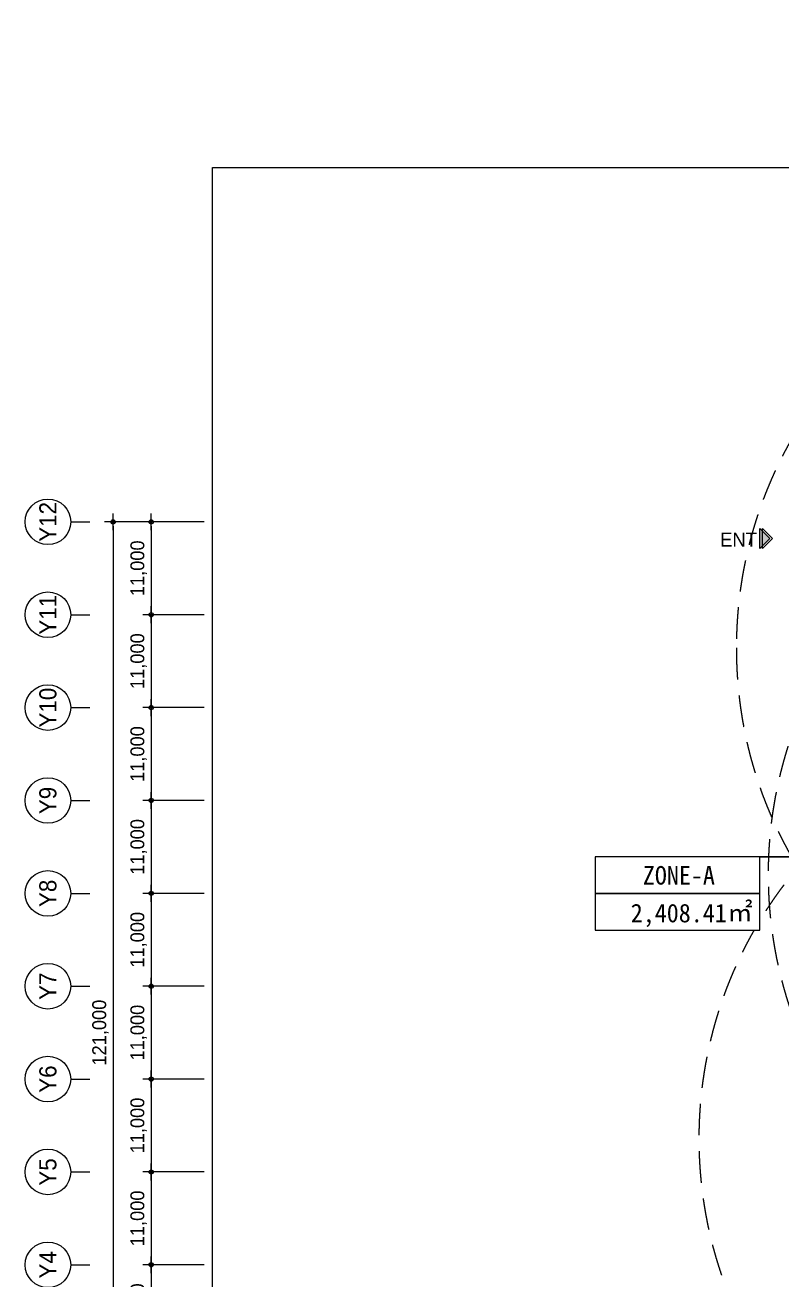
# Model space of a CAD drawing. Header units: millimetres. Extents: x 252828975 to 254701257, y 504285920 to 504535855.
# Drawn here: x 252828975 to 252918562, y 504381791 to 504530416 of the extents above; entities that cross this region are included whole.
import ezdxf
from ezdxf.enums import TextEntityAlignment as Align

# ---------------------------------------------------------------- set-up
doc = ezdxf.new("R2010")
doc.units = ezdxf.units.MM
doc.set_wipeout_variables(frame=1)
doc.linetypes.add('HIDDEN2', pattern=[0.1875, 0.125, -0.0625])
for name, color, linetype in [('4A.TEC DIM', 7, 'Continuous'), ('4A.TEC DIM 1', 7, 'Continuous'), ('4A.TEC TEXT', 7, 'Continuous'), ('4A.TEC TEXT 2', 3, 'Continuous'), ('4A.TEC 심볼', 7, 'Continuous'), ('DIM', 7, 'Continuous'), ('방화면적', 3, 'Continuous')]:
    doc.layers.add(name, color=color, linetype=linetype)
doc.layers.add('DEFPOINT', color=135, linetype='Continuous', plot=False)
doc.styles.add('1', font='')
doc.styles.add('GHS', font='malgun.ttf')
doc.styles.add('나눔고딕', font='')
doc.styles.add('돋움', font='')
doc.styles.add('울릉도L', font='')
doc.styles.get('1').set_extended_font_data('DotumChe')
doc.styles.get('나눔고딕').set_extended_font_data('Dotum')
doc.styles.get('돋움').set_extended_font_data('Dotum')
doc.styles.get('울릉도L').set_extended_font_data('Dotum')
doc.dimstyles.new('DIM_200(외부치수)', dxfattribs={"dimscale": 200, "dimtxt": 3.3, "dimasz": 1, "dimexe": 2, "dimexo": 2, "dimgap": 1, "dimtad": 1, "dimdec": 0, "dimdsep": 46, "dimlunit": 6, "dimtxsty": '돋움', "dimblk1": 'DIMDOT', "dimblk2": 'DIMDOT', "dimsah": 1, "dimcen": 2.5, "dimdle": 1.5, "dimclrd": 1, "dimclre": 7, "dimclrt": 2, "dimadec": 0, "dimazin": 0, "dimtfac": 1, "dimtdec": 0, "dimtix": 1, "dimtmove": 2, "dimatfit": 3, "dimldrblk": 'DIMDOT', "dimfxl": 1, "dimtvp": 1, "dimtolj": 1, "dimtzin": 0, "dimarcsym": 0})
doc.dimstyles.new('DIM_400(외부치수)', dxfattribs={"dimscale": 1200, "dimtxt": 3.3, "dimasz": 1, "dimexe": 2, "dimexo": 2, "dimgap": 1, "dimtad": 1, "dimdec": 0, "dimdsep": 46, "dimlunit": 6, "dimtxsty": '울릉도L', "dimblk1": 'DIMDOT', "dimblk2": 'DIMDOT', "dimsah": 1, "dimcen": 2.5, "dimdle": 1.5, "dimclrd": 8, "dimclre": 8, "dimclrt": 3, "dimadec": 0, "dimazin": 0, "dimtfac": 1, "dimtdec": 0, "dimtix": 1, "dimtmove": 2, "dimatfit": 3, "dimldrblk": 'DIMDOT', "dimfxl": 1, "dimtvp": 1, "dimtolj": 1, "dimtzin": 0, "dimarcsym": 0})
doc.dimstyles.new('DIM_600(외부치수)', dxfattribs={"dimscale": 400, "dimtxt": 3.3, "dimasz": 1, "dimexe": 2, "dimexo": 2, "dimgap": 1, "dimtad": 1, "dimdec": 0, "dimdsep": 46, "dimlunit": 6, "dimtxsty": '나눔고딕', "dimblk1": 'DIMDOT', "dimblk2": 'DIMDOT', "dimsah": 1, "dimcen": 2.5, "dimdle": 1.5, "dimclrd": 8, "dimclre": 8, "dimclrt": 3, "dimadec": 0, "dimazin": 0, "dimtfac": 1, "dimtdec": 0, "dimtix": 1, "dimtmove": 2, "dimatfit": 3, "dimldrblk": 'DIMDOT', "dimfxl": 1, "dimtvp": 1, "dimtolj": 1, "dimtzin": 0, "dimarcsym": 0})

# ---------------------------------------------------------------- blocks, each defined once
blk = doc.blocks.new('ccs122')
at = {"layer": '4A.TEC 심볼'}
blk.add_line((0, 8), (0, 3), dxfattribs=at)
blk.add_circle((0, 14), 6, dxfattribs=at)
at = {"layer": '4A.TEC TEXT 2', "color": 3, "style": 'GHS'}
blk.add_attdef('NO', text='', height=4.5, dxfattribs=at).set_placement((-0.01, 14.02), align=Align.MIDDLE_CENTER)
blk = doc.blocks.new('DIMDOT')
at = {"color": 0}
blk.add_line((-2, 0), (2, 0), dxfattribs=at)
for radius in [0.5, 0.25]:
    blk.add_circle((0, 0), radius, dxfattribs=at)
blk = doc.blocks.new('*D111')
at = {"layer": '4A.TEC DIM', "color": 8, "lineweight": -2, "transparency": 16777216}
for p, q in [((97105, -136937), (89832, -136937)), ((90832, -137437), (90832, -147437)), ((97105, -147937), (89832, -147937))]:
    blk.add_line(p, q, dxfattribs=at)
at = {"layer": 'Defpoints', "color": 0, "transparency": 16777216}
for p in [(98105, -136937), (90832, -147937), (98105, -147937)]:
    blk.add_point(p, dxfattribs=at)
at = {"layer": '4A.TEC DIM', "color": 8, "lineweight": -2, "transparency": 16777216, "xscale": 500, "yscale": 500, "zscale": 500}
for p, rotation in [((90832, -136937), 90), ((90832, -147937), 270)]:
    blk.add_blockref('DIMDOT', p, dxfattribs=dict(at, rotation=rotation))
at = {"layer": '4A.TEC DIM', "color": 3, "transparency": 16777216, "insert": (89347, -142437), "char_height": 1650, "attachment_point": 5, "rotation": 90, "style": '나눔고딕'}
blk.add_mtext('\\A1;11,000', dxfattribs=at)
blk = doc.blocks.new('*D112')
at = {"layer": '4A.TEC DIM', "color": 8, "lineweight": -2, "transparency": 16777216}
for p, q in [((97105, -92937), (85320, -92937)), ((86320, -93437), (86320, -213437)), ((97105, -213937), (85320, -213937))]:
    blk.add_line(p, q, dxfattribs=at)
at = {"layer": 'Defpoints', "color": 0, "transparency": 16777216}
for p in [(98105, -92937), (86320, -213937), (98105, -213937)]:
    blk.add_point(p, dxfattribs=at)
at = {"layer": '4A.TEC DIM', "color": 8, "lineweight": -2, "transparency": 16777216, "xscale": 500, "yscale": 500, "zscale": 500}
for p, rotation in [((86320, -92937), 90), ((86320, -213937), 270)]:
    blk.add_blockref('DIMDOT', p, dxfattribs=dict(at, rotation=rotation))
at = {"layer": '4A.TEC DIM', "color": 3, "transparency": 16777216, "insert": (84835, -153437), "char_height": 1650, "attachment_point": 5, "rotation": 90, "style": '나눔고딕'}
blk.add_mtext('\\A1;121,000', dxfattribs=at)
blk = doc.blocks.new('*D115')
at = {"layer": '4A.TEC DIM', "color": 8, "lineweight": -2, "transparency": 16777216}
for p, q in [((97105, -180937), (89832, -180937)), ((90832, -181437), (90832, -191437)), ((97105, -191937), (89832, -191937))]:
    blk.add_line(p, q, dxfattribs=at)
at = {"layer": 'Defpoints', "color": 0, "transparency": 16777216}
for p in [(98105, -180937), (90832, -191937), (98105, -191937)]:
    blk.add_point(p, dxfattribs=at)
at = {"layer": '4A.TEC DIM', "color": 8, "lineweight": -2, "transparency": 16777216, "xscale": 500, "yscale": 500, "zscale": 500}
for p, rotation in [((90832, -180937), 90), ((90832, -191937), 270)]:
    blk.add_blockref('DIMDOT', p, dxfattribs=dict(at, rotation=rotation))
at = {"layer": '4A.TEC DIM', "color": 3, "transparency": 16777216, "insert": (89347, -186437), "char_height": 1650, "attachment_point": 5, "rotation": 90, "style": '나눔고딕'}
blk.add_mtext('\\A1;11,000', dxfattribs=at)
blk = doc.blocks.new('*D116')
at = {"layer": '4A.TEC DIM', "color": 8, "lineweight": -2, "transparency": 16777216}
for p, q in [((97105, -169937), (89832, -169937)), ((90832, -170437), (90832, -180437)), ((97105, -180937), (89832, -180937))]:
    blk.add_line(p, q, dxfattribs=at)
at = {"layer": 'Defpoints', "color": 0, "transparency": 16777216}
for p in [(98105, -169937), (90832, -180937), (98105, -180937)]:
    blk.add_point(p, dxfattribs=at)
at = {"layer": '4A.TEC DIM', "color": 8, "lineweight": -2, "transparency": 16777216, "xscale": 500, "yscale": 500, "zscale": 500}
for p, rotation in [((90832, -169937), 90), ((90832, -180937), 270)]:
    blk.add_blockref('DIMDOT', p, dxfattribs=dict(at, rotation=rotation))
at = {"layer": '4A.TEC DIM', "color": 3, "transparency": 16777216, "insert": (89347, -175437), "char_height": 1650, "attachment_point": 5, "rotation": 90, "style": '나눔고딕'}
blk.add_mtext('\\A1;11,000', dxfattribs=at)
blk = doc.blocks.new('*D117')
at = {"layer": '4A.TEC DIM', "color": 8, "lineweight": -2, "transparency": 16777216}
for p, q in [((97105, -158937), (89832, -158937)), ((90832, -159437), (90832, -169437)), ((97105, -169937), (89832, -169937))]:
    blk.add_line(p, q, dxfattribs=at)
at = {"layer": 'Defpoints', "color": 0, "transparency": 16777216}
for p in [(98105, -158937), (90832, -169937), (98105, -169937)]:
    blk.add_point(p, dxfattribs=at)
at = {"layer": '4A.TEC DIM', "color": 8, "lineweight": -2, "transparency": 16777216, "xscale": 500, "yscale": 500, "zscale": 500}
for p, rotation in [((90832, -158937), 90), ((90832, -169937), 270)]:
    blk.add_blockref('DIMDOT', p, dxfattribs=dict(at, rotation=rotation))
at = {"layer": '4A.TEC DIM', "color": 3, "transparency": 16777216, "insert": (89347, -164437), "char_height": 1650, "attachment_point": 5, "rotation": 90, "style": '나눔고딕'}
blk.add_mtext('\\A1;11,000', dxfattribs=at)
blk = doc.blocks.new('*D118')
at = {"layer": '4A.TEC DIM', "color": 8, "lineweight": -2, "transparency": 16777216}
for p, q in [((97105, -147937), (89832, -147937)), ((90832, -148437), (90832, -158437)), ((97105, -158937), (89832, -158937))]:
    blk.add_line(p, q, dxfattribs=at)
at = {"layer": 'Defpoints', "color": 0, "transparency": 16777216}
for p in [(98105, -147937), (90832, -158937), (98105, -158937)]:
    blk.add_point(p, dxfattribs=at)
at = {"layer": '4A.TEC DIM', "color": 8, "lineweight": -2, "transparency": 16777216, "xscale": 500, "yscale": 500, "zscale": 500}
for p, rotation in [((90832, -147937), 90), ((90832, -158937), 270)]:
    blk.add_blockref('DIMDOT', p, dxfattribs=dict(at, rotation=rotation))
at = {"layer": '4A.TEC DIM', "color": 3, "transparency": 16777216, "insert": (89347, -153437), "char_height": 1650, "attachment_point": 5, "rotation": 90, "style": '나눔고딕'}
blk.add_mtext('\\A1;11,000', dxfattribs=at)
blk = doc.blocks.new('*D129')
at = {"layer": '4A.TEC DIM', "color": 8, "lineweight": -2, "transparency": 16777216}
for p, q in [((97105, -125937), (89832, -125937)), ((90832, -126437), (90832, -136437)), ((97105, -136937), (89832, -136937))]:
    blk.add_line(p, q, dxfattribs=at)
at = {"layer": 'Defpoints', "color": 0, "transparency": 16777216}
for p in [(98105, -125937), (90832, -136937), (98105, -136937)]:
    blk.add_point(p, dxfattribs=at)
at = {"layer": '4A.TEC DIM', "color": 8, "lineweight": -2, "transparency": 16777216, "xscale": 500, "yscale": 500, "zscale": 500}
for p, rotation in [((90832, -125937), 90), ((90832, -136937), 270)]:
    blk.add_blockref('DIMDOT', p, dxfattribs=dict(at, rotation=rotation))
at = {"layer": '4A.TEC DIM', "color": 3, "transparency": 16777216, "insert": (89347, -131437), "char_height": 1650, "attachment_point": 5, "rotation": 90, "style": '나눔고딕'}
blk.add_mtext('\\A1;11,000', dxfattribs=at)
blk = doc.blocks.new('*D130')
at = {"layer": '4A.TEC DIM', "color": 8, "lineweight": -2, "transparency": 16777216}
for p, q in [((97105, -114937), (89832, -114937)), ((90832, -115437), (90832, -125437)), ((97105, -125937), (89832, -125937))]:
    blk.add_line(p, q, dxfattribs=at)
at = {"layer": 'Defpoints', "color": 0, "transparency": 16777216}
for p in [(98105, -114937), (90832, -125937), (98105, -125937)]:
    blk.add_point(p, dxfattribs=at)
at = {"layer": '4A.TEC DIM', "color": 8, "lineweight": -2, "transparency": 16777216, "xscale": 500, "yscale": 500, "zscale": 500}
for p, rotation in [((90832, -114937), 90), ((90832, -125937), 270)]:
    blk.add_blockref('DIMDOT', p, dxfattribs=dict(at, rotation=rotation))
at = {"layer": '4A.TEC DIM', "color": 3, "transparency": 16777216, "insert": (89347, -120437), "char_height": 1650, "attachment_point": 5, "rotation": 90, "style": '나눔고딕'}
blk.add_mtext('\\A1;11,000', dxfattribs=at)
blk = doc.blocks.new('*D131')
at = {"layer": '4A.TEC DIM', "color": 8, "lineweight": -2, "transparency": 16777216}
for p, q in [((97105, -103937), (89832, -103937)), ((90832, -104437), (90832, -114437)), ((97105, -114937), (89832, -114937))]:
    blk.add_line(p, q, dxfattribs=at)
at = {"layer": 'Defpoints', "color": 0, "transparency": 16777216}
for p in [(98105, -103937), (90832, -114937), (98105, -114937)]:
    blk.add_point(p, dxfattribs=at)
at = {"layer": '4A.TEC DIM', "color": 8, "lineweight": -2, "transparency": 16777216, "xscale": 500, "yscale": 500, "zscale": 500}
for p, rotation in [((90832, -103937), 90), ((90832, -114937), 270)]:
    blk.add_blockref('DIMDOT', p, dxfattribs=dict(at, rotation=rotation))
at = {"layer": '4A.TEC DIM', "color": 3, "transparency": 16777216, "insert": (89347, -109437), "char_height": 1650, "attachment_point": 5, "rotation": 90, "style": '나눔고딕'}
blk.add_mtext('\\A1;11,000', dxfattribs=at)
blk = doc.blocks.new('*D132')
at = {"layer": '4A.TEC DIM', "color": 8, "lineweight": -2, "transparency": 16777216}
for p, q in [((97105, -92937), (89832, -92937)), ((90832, -93437), (90832, -103437)), ((97105, -103937), (89832, -103937))]:
    blk.add_line(p, q, dxfattribs=at)
at = {"layer": 'Defpoints', "color": 0, "transparency": 16777216}
for p in [(98105, -92937), (90832, -103937), (98105, -103937)]:
    blk.add_point(p, dxfattribs=at)
at = {"layer": '4A.TEC DIM', "color": 8, "lineweight": -2, "transparency": 16777216, "xscale": 500, "yscale": 500, "zscale": 500}
for p, rotation in [((90832, -92937), 90), ((90832, -103937), 270)]:
    blk.add_blockref('DIMDOT', p, dxfattribs=dict(at, rotation=rotation))
at = {"layer": '4A.TEC DIM', "color": 3, "transparency": 16777216, "insert": (89347, -98437), "char_height": 1650, "attachment_point": 5, "rotation": 90, "style": '나눔고딕'}
blk.add_mtext('\\A1;11,000', dxfattribs=at)
blk = doc.blocks.new('*D147')
at = {"layer": '4A.TEC DIM 1', "color": 8, "linetype": 'ByBlock', "lineweight": -2, "transparency": 16777216}
for p, q in [((83596, 104092), (77013, 93494)), ((50000, 50000), (76380, 92474))]:
    blk.add_line(p, q, dxfattribs=at)
at = {"layer": 'Defpoints', "color": 0, "transparency": 16777216}
for p in [(76380, 92474), (50000, 50000)]:
    blk.add_point(p, dxfattribs=at)
at = {"layer": '4A.TEC DIM 1', "color": 8, "lineweight": -2, "transparency": 16777216, "xscale": 1200, "yscale": 1200, "zscale": 1200, "rotation": 238.1562189976001}
blk.add_blockref('DIMDOT', (76380, 92474), dxfattribs=at)
at = {"layer": '4A.TEC DIM 1', "color": 3, "transparency": 16777216, "insert": (78750, 100465), "char_height": 1680, "attachment_point": 5, "rotation": 58.15622, "style": '돋움'}
blk.add_mtext('\\A1;R50,000', dxfattribs=at)
blk = doc.blocks.new('dwgFD3B')
at = {"layer": 'DEFPOINT', "elevation": -0.45}
blk.add_lwpolyline([(98105, -50972.46), (323011.22, -50972.46), (323011.22, -250400.62), (98105, -250400.62)], close=True, dxfattribs=at)
at = {"layer": '4A.TEC 심볼'}
ref = blk.add_blockref('ccs122', (84908.16, -92936.83, -0.45), dxfattribs=dict(at, xscale=449.999997974715, yscale=449.999997974715, zscale=449.999997974715, rotation=90))
ref.add_attrib('NO', 'Y12', dxfattribs={"layer": '0', "color": 3, "height": 2025, "rotation": 90, "style": '울릉도L'}).set_placement((78600.1, -92939.61, -0.45), align=Align.MIDDLE_CENTER)
ref = blk.add_blockref('ccs122', (84908.16, -103936.83, -0.45), dxfattribs=dict(at, xscale=449.999997974715, yscale=449.999997974715, zscale=449.999997974715, rotation=90))
ref.add_attrib('NO', 'Y11', dxfattribs={"layer": '0', "color": 3, "height": 2025, "rotation": 90, "style": '울릉도L'}).set_placement((78600.1, -103939.61, -0.45), align=Align.MIDDLE_CENTER)
ref = blk.add_blockref('ccs122', (84908.16, -114936.83, -0.45), dxfattribs=dict(at, xscale=449.999997974715, yscale=449.999997974715, zscale=449.999997974715, rotation=90))
ref.add_attrib('NO', 'Y10', dxfattribs={"layer": '0', "color": 3, "height": 2025, "rotation": 90, "style": '울릉도L'}).set_placement((78600.1, -114939.61, -0.45), align=Align.MIDDLE_CENTER)
ref = blk.add_blockref('ccs122', (84908.16, -125936.83, -0.45), dxfattribs=dict(at, xscale=449.999997974715, yscale=449.999997974715, zscale=449.999997974715, rotation=90))
ref.add_attrib('NO', 'Y9', dxfattribs={"layer": '0', "color": 3, "height": 2025, "rotation": 90, "style": '울릉도L'}).set_placement((78600.1, -125939.61, -0.45), align=Align.MIDDLE_CENTER)
ref = blk.add_blockref('ccs122', (84908.16, -136936.83, -0.45), dxfattribs=dict(at, xscale=449.999997974715, yscale=449.999997974715, zscale=449.999997974715, rotation=90))
ref.add_attrib('NO', 'Y8', dxfattribs={"layer": '0', "color": 3, "height": 2025, "rotation": 90, "style": '울릉도L'}).set_placement((78600.1, -136939.61, -0.45), align=Align.MIDDLE_CENTER)
ref = blk.add_blockref('ccs122', (84908.16, -147936.83, -0.45), dxfattribs=dict(at, xscale=449.999997974715, yscale=449.999997974715, zscale=449.999997974715, rotation=90))
ref.add_attrib('NO', 'Y7', dxfattribs={"layer": '0', "color": 3, "height": 2025, "rotation": 90, "style": '울릉도L'}).set_placement((78600.1, -147939.61, -0.45), align=Align.MIDDLE_CENTER)
ref = blk.add_blockref('ccs122', (84908.16, -158936.83, -0.45), dxfattribs=dict(at, xscale=449.999997974715, yscale=449.999997974715, zscale=449.999997974715, rotation=90))
ref.add_attrib('NO', 'Y6', dxfattribs={"layer": '0', "color": 3, "height": 2025, "rotation": 90, "style": '울릉도L'}).set_placement((78600.1, -158939.61, -0.45), align=Align.MIDDLE_CENTER)
ref = blk.add_blockref('ccs122', (84908.16, -169936.83, -0.45), dxfattribs=dict(at, xscale=449.999997974715, yscale=449.999997974715, zscale=449.999997974715, rotation=90))
ref.add_attrib('NO', 'Y5', dxfattribs={"layer": '0', "color": 3, "height": 2025, "rotation": 90, "style": '울릉도L'}).set_placement((78600.1, -169939.61, -0.45), align=Align.MIDDLE_CENTER)
ref = blk.add_blockref('ccs122', (84908.16, -180936.83, -0.45), dxfattribs=dict(at, xscale=449.999997974715, yscale=449.999997974715, zscale=449.999997974715, rotation=90))
ref.add_attrib('NO', 'Y4', dxfattribs={"layer": '0', "color": 3, "height": 2025, "rotation": 90, "style": '울릉도L'}).set_placement((78600.1, -180939.61, -0.45), align=Align.MIDDLE_CENTER)
at = {"layer": '4A.TEC DIM'}
for base, p1, p2, picture, middle in [((86320.13, -213936.83, -0.45), (98105, -92936.83, -0.45), (98104.99, -213936.83, -0.45), '*D112', (84835.06, -153436.83, -0.45)), ((90831.58, -103936.83, -0.45), (98105, -92936.83, -0.45), (98105, -103936.83, -0.45), '*D132', (89346.5, -98436.83, -0.45)), ((90831.58, -114936.83, -0.45), (98105, -103936.83, -0.45), (98105, -114936.83, -0.45), '*D131', (89346.5, -109436.83, -0.45)), ((90831.58, -125936.83, -0.45), (98105, -114936.83, -0.45), (98105, -125936.83, -0.45), '*D130', (89346.5, -120436.83, -0.45)), ((90831.58, -136936.83, -0.45), (98105, -125936.83, -0.45), (98105, -136936.83, -0.45), '*D129', (89346.5, -131436.83, -0.45)), ((90831.58, -147936.83, -0.45), (98105, -136936.83, -0.45), (98105, -147936.83, -0.45), '*D111', (89346.5, -142436.83, -0.45)), ((90831.58, -158936.83, -0.45), (98105, -147936.83, -0.45), (98105, -158936.83, -0.45), '*D118', (89346.51, -153436.83, -0.45)), ((90831.58, -169936.83, -0.45), (98105, -158936.83, -0.45), (98105, -169936.83, -0.45), '*D117', (89346.51, -164436.83, -0.45)), ((90831.58, -180936.83, -0.45), (98105, -169936.83, -0.45), (98105, -180936.83, -0.45), '*D116', (89346.51, -175436.83, -0.45)), ((90831.58, -191936.83, -0.45), (98105, -180936.83, -0.45), (98104.99, -191936.83, -0.45), '*D115', (89346.5, -186436.83, -0.45))]:
    dim = blk.add_linear_dim(base=base, p1=p1, p2=p2, angle=90, dimstyle='DIM_600(외부치수)', override={"dimscale": 500, "dimdec": 1, "dimblk1": 'DIMDOT', "dimblk2": 'DIMDOT'}, dxfattribs=at)
    dim.commit()
    dim.dimension.update_dxf_attribs({"geometry": picture, "text_midpoint": middle})
blk = doc.blocks.new('zw$2514')
at = {"color": 4, "linetype": 'HIDDEN2', "ltscale": 30000}
blk.add_circle((50000, 50000), 50000, dxfattribs=at)
at = {"layer": '4A.TEC DIM 1', "linetype": 'ByBlock'}
dim = blk.add_radius_dim(center=(50000, 50000), mpoint=(76380.3, 92474.5), dimstyle='DIM_400(외부치수)', override={"dimtxt": 1.4, "dimexe": 3, "dimtih": 0, "dimtxsty": '돋움', "dimtix": 1, "dimtmove": 2}, dxfattribs=at)
dim.commit()
dim.dimension.update_dxf_attribs({"geometry": '*D147', "text_midpoint": (78749.8, 100465.2)})

msp = doc.modelspace()

# ---------------------------------------------------------------- hatches: boundary and pattern name
at = {"layer": '4A.TEC 심볼'}
msp.add_hatch(color=256, dxfattribs=at).paths.add_polyline_path([(252915947.94, 504468434.89), (252915947.94, 504470806.96), (252917133.98, 504469620.93)])

# ---------------------------------------------------------------- linework, layer by layer
at = {"layer": '4A.TEC 심볼', "elevation": 4165.65}
for points in [[(252917133.98, 504469620.93), (252915947.94, 504468434.89), (252915947.94, 504470806.96), (252917133.98, 504469620.93)], [(252917450.25, 504469620.93), (252916264.22, 504468434.89), (252916264.22, 504470806.96), (252917450.25, 504469620.93)]]:
    msp.add_lwpolyline(points, dxfattribs=at)
at = {"layer": 'DEFPOINT', "elevation": 3332.88}
msp.add_lwpolyline([(252851171.54, 504513541.7), (253076077.77, 504513541.7), (253076077.77, 504314113.54), (252851171.54, 504314113.54)], close=True, dxfattribs=at)

# ---------------------------------------------------------------- block references
msp.add_blockref('dwgFD3B', (252753066.54, 504564514.16, 3333.33))
at = {"layer": '방화면적', "xscale": -1, "rotation": 37.45070569504949}
msp.add_blockref('zw$2514', (253033269.42, 504447347.42, -0.45), dxfattribs=at)
at = {"layer": '방화면적', "rotation": 322.5492943049505}
msp.add_blockref('zw$2514', (252888676.4, 504389227.42, -0.45), dxfattribs=at)

# ---------------------------------------------------------------- texts
at = {"layer": '4A.TEC TEXT', "style": '돋움'}
msp.add_text('ENT', height=1666.667, dxfattribs=at).set_placement((252913430.19, 504469473.9, 4165.65), align=Align.MIDDLE_CENTER)

# ---------------------------------------------------------------- next in the draw order: wipeouts: each hides what was drawn before it
msp.add_wipeout([(252896464.6, 504431886.64), (252915970.21, 504431886.64), (252915970.21, 504423219.98), (252896464.6, 504423219.98)]).dxf.layer = '4A.TEC TEXT'

# ---------------------------------------------------------------- next in the draw order: linework, layer by layer
at = {"layer": '방화면적', "ltscale": 2}
for points in [[(252915970.21, 504431886.64), (252896464.6, 504431886.64), (252896464.6, 504427553.31), (252915970.21, 504427553.31)], [(252915970.21, 504427553.31), (252896464.6, 504427553.31), (252896464.6, 504423219.98), (252915970.21, 504423219.98)]]:
    msp.add_lwpolyline(points, close=True, dxfattribs=at)

# ---------------------------------------------------------------- next in the draw order: block references
at = {"layer": '방화면적', "rotation": 322.5492943049505}
msp.add_blockref('zw$2514', (252896876.4, 504420545.19, -0.45), dxfattribs=at)

# ---------------------------------------------------------------- next in the draw order: texts
at = {"layer": '방화면적', "ltscale": 2, "style": '1'}
for s, p in [('ZONE-A', (252906369.49, 504429710.27)), ('2,408.41', (252906353.52, 504425242.02)), ('㎡', (252913603.85, 504425348.92))]:
    msp.add_text(s, height=2200, dxfattribs=at).set_placement(p, align=Align.MIDDLE_CENTER)

# ---------------------------------------------------------------- next in the draw order: leaders
at = {"layer": 'DIM'}
msp.add_leader([(252928420.87, 504431886.64), (252915970.21, 504431886.64), (252926727.9, 504431886.64)], dimstyle='DIM_200(외부치수)', override={"dimasz": 5, "dimgap": 1, "dimtad": 0}, dxfattribs=at)

doc.saveas('drawing.dxf')
